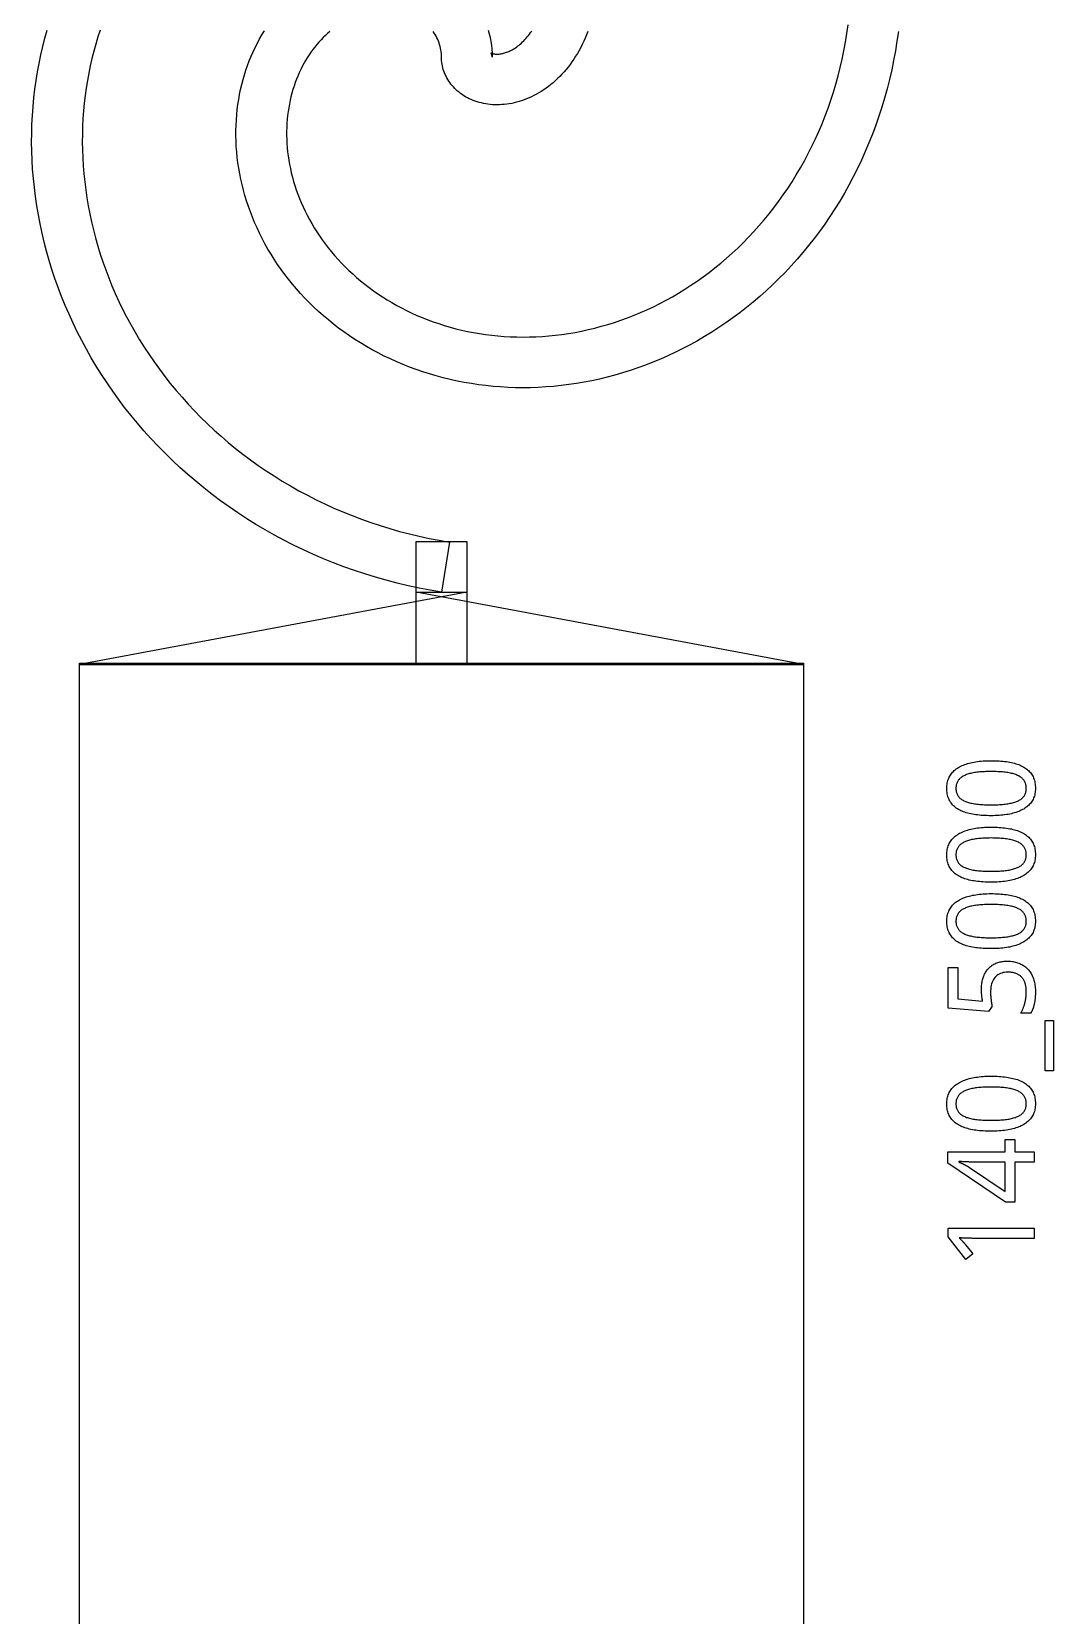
# Model space of a CAD drawing. Extents: x 5 to 45, y 13 to 188.
# Drawn here: x 14.08 to 42.31, y 56.44 to 100.18 of the extents above; entities that cross this region are included whole.
import ezdxf

# ---------------------------------------------------------------- set-up
doc = ezdxf.new("R2010")
doc.units = 0
doc.layers.get('0').update_dxf_attribs({"linetype": 'CONTINUOUS'})

msp = doc.modelspace()

# ---------------------------------------------------------------- linework, layer by layer
at = {"color": 0}
for points in [[(15.9676, 100.225), (15.9053, 100.033), (15.8468, 99.8376), (15.7922, 99.6404), (15.7419, 99.4411), (15.6957, 99.2396), (15.6537, 99.0362), (15.616, 98.831), (15.5826, 98.6239), (15.5536, 98.4151), (15.5292, 98.2047), (15.5092, 97.9929), (15.4938, 97.7796), (15.4829, 97.565), (15.4767, 97.3492), (15.4753, 97.1322), (15.4786, 96.9143), (15.4867, 96.6954), (15.4996, 96.4758), (15.5175, 96.2556), (15.5401, 96.0346), (15.5678, 95.8132), (15.6004, 95.5915), (15.6381, 95.3696), (15.6808, 95.1474), (15.7285, 94.9253), (15.7813, 94.7032), (15.839, 94.4814), (15.9021, 94.2599), (15.9701, 94.0388), (16.0433, 93.8182), (16.1215, 93.5983), (16.205, 93.3793), (16.2936, 93.1612), (16.3872, 92.944), (16.4861, 92.7281), (16.59, 92.5135), (16.699, 92.3001), (16.8132, 92.0883), (16.9324, 91.8782), (17.0567, 91.6699), (17.186, 91.4633), (17.3203, 91.2587), (17.4596, 91.0564), (17.6037, 90.8561), (17.7529, 90.6583), (17.9071, 90.4629), (18.066, 90.2701), (18.2297, 90.0801), (18.3982, 89.8929), (18.5715, 89.7086), (18.7493, 89.5274), (18.9318, 89.3493), (19.1189, 89.1746), (19.3106, 89.0032), (19.5065, 88.8354), (19.7069, 88.6711), (19.9117, 88.5107), (20.1207, 88.354), (20.3338, 88.2013), (20.551, 88.0526), (20.7724, 87.9082), (20.9975, 87.7681), (21.2265, 87.6322), (21.4594, 87.5008), (21.696, 87.374), (21.9361, 87.2519), (22.1797, 87.1346), (22.4268, 87.0221), (22.6771, 86.9146), (22.9307, 86.8121), (23.1875, 86.7147), (23.4471, 86.6226), (23.7097, 86.5357), (23.9751, 86.4543), (24.2433, 86.3782), (24.5139, 86.3078), (24.7871, 86.2429), (25.0625, 86.1836), (25.3403, 86.1303), (25.62, 86.0826), (25.4, 84.7), (25.4, 84.7), (25.0904, 84.7526), (24.7832, 84.8118), (24.4782, 84.8774), (24.1757, 84.9492), (23.8758, 85.0272), (23.5788, 85.1115), (23.2844, 85.2019), (22.9932, 85.2982), (22.705, 85.4004), (22.4201, 85.5086), (22.1385, 85.6224), (21.8604, 85.7418), (21.5858, 85.8668), (21.315, 85.9972), (21.0479, 86.1331), (20.7847, 86.2742), (20.5256, 86.4203), (20.2706, 86.5715), (20.0196, 86.7278), (19.7731, 86.8888), (19.5308, 87.0544), (19.2931, 87.2247), (19.0599, 87.3996), (18.8314, 87.5787), (18.6075, 87.7621), (18.3885, 87.9497), (18.1743, 88.1412), (17.9651, 88.3367), (17.761, 88.536), (17.5618, 88.7387), (17.3678, 88.9451), (17.179, 89.155), (16.9956, 89.3679), (16.8172, 89.5842), (16.6444, 89.8033), (16.4769, 90.0254), (16.3149, 90.2501), (16.1585, 90.4776), (16.0074, 90.7075), (15.8619, 90.9399), (15.7222, 91.1743), (15.5879, 91.4108), (15.4594, 91.6494), (15.3365, 91.8897), (15.2194, 92.1318), (15.1079, 92.3754), (15.0022, 92.6206), (14.9022, 92.8668), (14.8079, 93.1143), (14.7194, 93.3629), (14.6367, 93.6124), (14.5596, 93.8625), (14.4883, 94.1133), (14.4228, 94.3647), (14.3629, 94.6164), (14.3089, 94.8685), (14.2604, 95.1206), (14.2176, 95.3725), (14.1806, 95.6244), (14.1492, 95.8761), (14.1233, 96.1275), (14.1031, 96.3782), (14.0883, 96.6283), (14.079, 96.8778), (14.0753, 97.1262), (14.0769, 97.3738), (14.0839, 97.6201), (14.0963, 97.8654), (14.114, 98.1092), (14.1368, 98.3515), (14.1649, 98.5924), (14.1981, 98.8315), (14.2364, 99.0689), (14.2796, 99.3043), (14.3278, 99.5378), (14.3808, 99.769), (14.4387, 99.9982), (14.5014, 100.225)], [(38.0237, 100.189), (37.9864, 99.92), (37.9433, 99.6524), (37.8944, 99.3868), (37.84, 99.1233), (37.7801, 98.8621), (37.7147, 98.6032), (37.6439, 98.3467), (37.5678, 98.0928), (37.4864, 97.8417), (37.3999, 97.5932), (37.3082, 97.3478), (37.2115, 97.1053), (37.11, 96.866), (37.0036, 96.6297), (36.8925, 96.3969), (36.7768, 96.1674), (36.6565, 95.9414), (36.5317, 95.719), (36.4026, 95.5003), (36.2692, 95.2853), (36.1317, 95.0742), (35.99, 94.8669), (35.8444, 94.6636), (35.695, 94.4644), (35.5418, 94.2694), (35.385, 94.0785), (35.2246, 93.8919), (35.0608, 93.7097), (34.8936, 93.5318), (34.7233, 93.3585), (34.55, 93.1896), (34.3736, 93.0253), (34.1944, 92.8656), (34.0124, 92.7106), (33.8278, 92.5601), (33.6407, 92.4146), (33.4513, 92.2738), (33.2594, 92.1378), (33.0656, 92.0067), (32.8694, 91.8804), (32.6717, 91.759), (32.4719, 91.6426), (32.2706, 91.5313), (32.0676, 91.4247), (31.8632, 91.3233), (31.6575, 91.2269), (31.4506, 91.1354), (31.2426, 91.049), (31.0336, 90.9678), (30.8239, 90.8914), (30.6133, 90.8201), (30.4021, 90.7539), (30.1906, 90.6926), (29.9785, 90.6365), (29.7662, 90.5853), (29.5539, 90.539), (29.3414, 90.4979), (29.129, 90.4617), (28.9169, 90.4303), (28.7051, 90.4039), (28.4938, 90.3824), (28.2829, 90.3657), (28.0726, 90.3539), (27.8632, 90.3468), (27.6546, 90.3446), (27.4471, 90.3469), (27.2406, 90.354), (27.0351, 90.3658), (26.8311, 90.3821), (26.6285, 90.4029), (26.4272, 90.4283), (26.2276, 90.4581), (26.0297, 90.4922), (25.8336, 90.5307), (25.6393, 90.5735), (25.4469, 90.6204), (25.2567, 90.6715), (25.0686, 90.7267), (24.8826, 90.7858), (24.699, 90.8489), (24.5179, 90.916), (24.3392, 90.9867), (24.1631, 91.0613), (23.9894, 91.1393), (23.8186, 91.2211), (23.6507, 91.3064), (23.4854, 91.395), (23.3232, 91.4869), (23.1639, 91.5822), (23.0076, 91.6806), (22.8546, 91.7821), (22.7046, 91.8865), (22.5579, 91.994), (22.4144, 92.1042), (22.2744, 92.2172), (22.1378, 92.3328), (22.0044, 92.451), (21.8747, 92.5715), (21.7485, 92.6946), (21.6258, 92.8197), (21.5068, 92.9472), (21.3915, 93.0768), (21.2799, 93.2082), (21.1718, 93.3417), (21.0676, 93.4768), (20.9672, 93.6137), (20.8706, 93.7522), (20.7778, 93.8922), (20.6889, 94.0336), (20.6037, 94.1764), (20.5226, 94.3203), (20.4454, 94.4653), (20.3719, 94.6114), (20.3025, 94.7583), (20.2371, 94.9061), (20.1754, 95.0546), (20.1178, 95.2037), (20.064, 95.3533), (20.0143, 95.5035), (19.9685, 95.6539), (19.9265, 95.8044), (19.8885, 95.9553), (19.8544, 96.106), (19.8242, 96.2568), (19.7978, 96.4074), (19.7754, 96.5576), (19.7567, 96.7078), (19.7418, 96.8572), (19.7308, 97.0064), (19.7235, 97.1547), (19.72, 97.3025), (19.7201, 97.4494), (19.724, 97.5954), (19.7314, 97.7406), (19.7425, 97.8846), (19.7572, 98.0275), (19.7753, 98.169), (19.7969, 98.3094), (19.8221, 98.4483), (19.8506, 98.5858), (19.8825, 98.7218), (19.9176, 98.856), (19.956, 98.9886), (19.9976, 99.1193), (20.0424, 99.2483), (20.0901, 99.3753), (20.1411, 99.5003), (20.1949, 99.6231), (20.2517, 99.7439), (20.3114, 99.8624), (20.3738, 99.9786), (20.4389, 100.093), (20.5067, 100.204)], [(22.3168, 100.188), (22.2542, 100.133), (22.1926, 100.076), (22.1319, 100.017), (22.0725, 99.9547), (22.0142, 99.8907), (21.9571, 99.8244), (21.9014, 99.7558), (21.8469, 99.6851), (21.794, 99.6122), (21.7426, 99.5372), (21.6928, 99.4601), (21.6446, 99.381), (21.5982, 99.2997), (21.5535, 99.2165), (21.5106, 99.1313), (21.4696, 99.0442), (21.4307, 98.9553), (21.3936, 98.8644), (21.3587, 98.7718), (21.3261, 98.6775), (21.2956, 98.5815), (21.2672, 98.4839), (21.2413, 98.3847), (21.2176, 98.284), (21.1965, 98.1818), (21.1778, 98.0782), (21.1615, 97.9732), (21.1479, 97.8669), (21.1369, 97.7594), (21.1286, 97.6508), (21.1229, 97.5411), (21.12, 97.4303), (21.1199, 97.3186), (21.1226, 97.2058), (21.1282, 97.0924), (21.1367, 96.9782), (21.1481, 96.8632), (21.1624, 96.7476), (21.1797, 96.6315), (21.2001, 96.515), (21.2236, 96.3981), (21.2501, 96.2808), (21.2797, 96.1633), (21.3125, 96.0457), (21.3483, 95.9281), (21.3875, 95.8103), (21.4296, 95.6926), (21.475, 95.5753), (21.5236, 95.4581), (21.5754, 95.3411), (21.6306, 95.2247), (21.6887, 95.1088), (21.7501, 94.9933), (21.8149, 94.8788), (21.8828, 94.7647), (21.9539, 94.6517), (22.0283, 94.5394), (22.1058, 94.4283), (22.1865, 94.3183), (22.2706, 94.2094), (22.3576, 94.1018), (22.4478, 93.9956), (22.5412, 93.8907), (22.6376, 93.7874), (22.7372, 93.6857), (22.8399, 93.5857), (22.9456, 93.4875), (23.0543, 93.3911), (23.166, 93.2967), (23.2806, 93.2042), (23.3981, 93.1139), (23.5183, 93.0258), (23.6415, 92.94), (23.7675, 92.8564), (23.8963, 92.7754), (24.0276, 92.6968), (24.1617, 92.6208), (24.2983, 92.5475), (24.4375, 92.4769), (24.5792, 92.4092), (24.7232, 92.3443), (24.8697, 92.2824), (25.0185, 92.2233), (25.1694, 92.1675), (25.3226, 92.1149), (25.4779, 92.0654), (25.6353, 92.0193), (25.7946, 91.9765), (25.9557, 91.9372), (26.1188, 91.9014), (26.2835, 91.869), (26.45, 91.8403), (26.6181, 91.8153), (26.7876, 91.7939), (26.9586, 91.7763), (27.131, 91.7625), (27.3046, 91.7526), (27.4793, 91.7465), (27.6551, 91.7446), (27.8321, 91.7465), (28.0099, 91.7525), (28.1883, 91.7625), (28.3676, 91.7767), (28.5476, 91.795), (28.7281, 91.8175), (28.909, 91.8442), (29.0903, 91.8751), (29.2717, 91.9104), (29.4533, 91.9499), (29.635, 91.9936), (29.8167, 92.0418), (29.9981, 92.0943), (30.1792, 92.1511), (30.36, 92.2124), (30.5403, 92.2779), (30.7201, 92.3479), (30.8992, 92.4224), (31.0774, 92.5011), (31.2549, 92.5842), (31.4311, 92.6718), (31.6064, 92.7638), (31.7806, 92.86), (31.9532, 92.9607), (32.1246, 93.0657), (32.2943, 93.175), (32.4624, 93.2888), (32.6288, 93.4067), (32.7933, 93.5289), (32.9558, 93.6554), (33.1164, 93.7861), (33.2746, 93.921), (33.4307, 94.0601), (33.5843, 94.2032), (33.7356, 94.3504), (33.884, 94.5018), (34.0299, 94.6569), (34.1731, 94.8163), (34.3132, 94.9793), (34.4504, 95.1462), (34.5844, 95.3169), (34.7153, 95.4914), (34.8429, 95.6696), (34.9671, 95.8513), (35.0878, 96.0365), (35.2049, 96.2253), (35.3183, 96.4175), (35.4281, 96.6129), (35.5339, 96.8117), (35.6357, 97.0136), (35.7336, 97.2188), (35.8274, 97.4268), (35.9168, 97.6378), (36.0021, 97.8517), (36.0829, 98.0683), (36.1593, 98.2878), (36.2312, 98.5097), (36.2986, 98.7342), (36.3613, 98.961), (36.419, 99.1901), (36.4722, 99.4214), (36.5204, 99.6549), (36.5636, 99.8903), (36.6019, 100.128), (36.635, 100.367)], [(29.4413, 100.187), (29.4063, 100.095), (29.3693, 100.004), (29.3304, 99.915), (29.2894, 99.8279), (29.2465, 99.7426), (29.2018, 99.6594), (29.1554, 99.5782), (29.1072, 99.499), (29.0574, 99.4219), (29.006, 99.3469), (28.9531, 99.274), (28.8986, 99.2033), (28.8429, 99.1347), (28.7858, 99.0685), (28.7275, 99.0044), (28.6679, 98.9426), (28.6074, 98.8831), (28.5457, 98.8258), (28.4832, 98.771), (28.4196, 98.7185), (28.3553, 98.6682), (28.2903, 98.6204), (28.2244, 98.575), (28.1581, 98.5318), (28.0911, 98.4911), (28.0237, 98.4529), (27.956, 98.4169), (27.8878, 98.3833), (27.8194, 98.3522), (27.7508, 98.3235), (27.6822, 98.2971), (27.6135, 98.2731), (27.5447, 98.2514), (27.476, 98.2319), (27.4075, 98.215), (27.3393, 98.2003), (27.2713, 98.1879), (27.2036, 98.1778), (27.1364, 98.17), (27.0697, 98.1643), (27.0035, 98.161), (26.9379, 98.1597), (26.8731, 98.1607), (26.8089, 98.1638), (26.7456, 98.1689), (26.6831, 98.1762), (26.6214, 98.1854), (26.5608, 98.1968), (26.5011, 98.21), (26.4426, 98.2251), (26.3853, 98.2422), (26.329, 98.2611), (26.2742, 98.2817), (26.2204, 98.3042), (26.1682, 98.3283), (26.1172, 98.354), (26.0678, 98.3815), (26.0197, 98.4104), (25.9732, 98.441), (25.9283, 98.4729), (25.885, 98.5063), (25.8433, 98.541), (25.8033, 98.5769), (25.7651, 98.6143), (25.7286, 98.6528), (25.6939, 98.6924), (25.661, 98.7329), (25.6299, 98.7747), (25.6007, 98.8174), (25.5733, 98.8608), (25.5479, 98.9051), (25.5246, 98.9503), (25.5031, 98.9961), (25.4836, 99.0426), (25.4661, 99.0897), (25.4507, 99.1374), (25.4372, 99.1854), (25.426, 99.2338), (25.4165, 99.2825), (25.4093, 99.3315), (25.4042, 99.3808), (25.401, 99.4301), (25.4, 99.4796), (25.3989, 99.529), (25.3958, 99.5783), (25.3907, 99.6276), (25.3833, 99.6767), (25.374, 99.7254), (25.3626, 99.7738), (25.3493, 99.8218), (25.3339, 99.8694), (25.3164, 99.9165), (25.2969, 99.9631), (25.2754, 100.009), (25.2519, 100.054), (25.2267, 100.098), (25.1993, 100.142), (25.1701, 100.184)], [(26.6896, 100.226), (26.7186, 100.122), (26.7433, 100.017), (26.7638, 99.9106), (26.7796, 99.8035), (26.7908, 99.6958), (26.7978, 99.5878), (26.8, 99.4796), (26.7997, 99.489), (26.7992, 99.4983), (26.7982, 99.5075), (26.7969, 99.5165), (26.7953, 99.5253), (26.7932, 99.5338), (26.791, 99.5418), (26.7885, 99.5496), (26.7858, 99.5568), (26.7829, 99.5635), (26.7801, 99.5697), (26.7771, 99.5754), (26.7743, 99.5804), (26.7714, 99.5849), (26.7689, 99.5888), (26.7664, 99.5919), (26.7643, 99.5946), (26.7625, 99.5967), (26.7613, 99.5981), (26.7604, 99.5989), (26.76, 99.5992), (26.7604, 99.5989), (26.7613, 99.5982), (26.7631, 99.5969), (26.7654, 99.5953), (26.7687, 99.5933), (26.7728, 99.5911), (26.7778, 99.5886), (26.7838, 99.5858), (26.7907, 99.5829), (26.7986, 99.58), (26.8075, 99.5769), (26.8175, 99.574), (26.8285, 99.5712), (26.8406, 99.5685), (26.8536, 99.5661), (26.8678, 99.5639), (26.8831, 99.5622), (26.8994, 99.5608), (26.9168, 99.56), (26.9351, 99.5597), (26.9546, 99.5601), (26.9751, 99.5611), (26.9965, 99.5629), (27.019, 99.5656), (27.0424, 99.569), (27.0665, 99.5735), (27.0917, 99.5789), (27.1176, 99.5853), (27.1443, 99.5929), (27.1718, 99.6015), (27.2, 99.6114), (27.2289, 99.6225), (27.2583, 99.6349), (27.2883, 99.6485), (27.3189, 99.6636), (27.3499, 99.68), (27.3814, 99.6979), (27.4131, 99.7172), (27.4451, 99.7381), (27.4775, 99.7604), (27.51, 99.7843), (27.5426, 99.8097), (27.5753, 99.8368), (27.6081, 99.8654), (27.6407, 99.8957), (27.6732, 99.9276), (27.7054, 99.9613), (27.7375, 99.9964), (27.7693, 100.033), (27.8007, 100.072), (27.8315, 100.112), (27.8621, 100.154), (27.8919, 100.198)]]:
    msp.add_lwpolyline(points, dxfattribs=at)
for points in [[(24.7, 86.1), (26.1, 86.1), (26.1, 82.7), (24.7, 82.7), (24.7, 86.1)], [(15.4, 82.7), (35.4, 82.7), (24.7, 84.7), (26.1, 84.7), (15.4, 82.7)], [(15.4, 82.74), (35.4, 82.74), (35.4, 32.7), (15.4, 32.7), (15.4, 82.74)], [(40.5865, 80.0437), (40.6435, 80.0433), (40.6993, 80.0421), (40.7539, 80.04), (40.8074, 80.0369), (40.8596, 80.0332), (40.9106, 80.0285), (40.9603, 80.0231), (41.0089, 80.0167), (41.0563, 80.0094), (41.1025, 80.0014), (41.1474, 79.9928), (41.1908, 79.9831), (41.2329, 79.9724), (41.2736, 79.9606), (41.3128, 79.9478), (41.3507, 79.9339), (41.3872, 79.9189), (41.4222, 79.9031), (41.456, 79.886), (41.4882, 79.8679), (41.519, 79.8492), (41.5483, 79.8293), (41.5763, 79.8085), (41.6025, 79.7864), (41.6274, 79.7633), (41.6507, 79.7393), (41.6725, 79.714), (41.6929, 79.6878), (41.7118, 79.6604), (41.729, 79.6319), (41.7449, 79.6024), (41.759, 79.5715), (41.7714, 79.5394), (41.7822, 79.5061), (41.7914, 79.4717), (41.7988, 79.4358), (41.8046, 79.3989), (41.8088, 79.3606), (41.8112, 79.3211), (41.8121, 79.2804), (41.8112, 79.2425), (41.8088, 79.2056), (41.8046, 79.1696), (41.7988, 79.1346), (41.7914, 79.1006), (41.7822, 79.0675), (41.7714, 79.0354), (41.759, 79.0043), (41.7449, 78.9743), (41.729, 78.9451), (41.7118, 78.9172), (41.6929, 78.8904), (41.6725, 78.8644), (41.6507, 78.8394), (41.6274, 78.8153), (41.6025, 78.7922), (41.5763, 78.77), (41.5483, 78.7488), (41.519, 78.7285), (41.4882, 78.7092), (41.456, 78.691), (41.4222, 78.6739), (41.3872, 78.6575), (41.3507, 78.6422), (41.3128, 78.6278), (41.2736, 78.6142), (41.2329, 78.6015), (41.1908, 78.5899), (41.1474, 78.579), (41.1025, 78.5692), (41.0563, 78.5604), (41.0089, 78.5528), (40.9603, 78.5458), (40.9106, 78.54), (40.8596, 78.535), (40.8074, 78.5308), (40.7539, 78.5276), (40.6993, 78.5254), (40.6435, 78.524), (40.5865, 78.5236), (40.5294, 78.524), (40.4738, 78.5251), (40.419, 78.5272), (40.3657, 78.5301), (40.3135, 78.5338), (40.2625, 78.5382), (40.2126, 78.5435), (40.1642, 78.5496), (40.1167, 78.5565), (40.0706, 78.5643), (40.0257, 78.5732), (39.9822, 78.5831), (39.9403, 78.5939), (39.8997, 78.6057), (39.8606, 78.6183), (39.8229, 78.6321), (39.7867, 78.6467), (39.7518, 78.6622), (39.7185, 78.6786), (39.6864, 78.6961), (39.6556, 78.7149), (39.6263, 78.7346), (39.5985, 78.7554), (39.5721, 78.7774), (39.5472, 78.8003), (39.5239, 78.8242), (39.5021, 78.8492), (39.4818, 78.8753), (39.4629, 78.9024), (39.4456, 78.9304), (39.4297, 78.96), (39.4157, 78.9908), (39.4032, 79.0228), (39.3925, 79.056), (39.3833, 79.0904), (39.3758, 79.126), (39.37, 79.1628), (39.3658, 79.2008), (39.3633, 79.24), (39.3625, 79.2804), (39.3633, 79.3186), (39.3658, 79.3558), (39.37, 79.3921), (39.3758, 79.4272), (39.3833, 79.4615), (39.3925, 79.4947), (39.4032, 79.5268), (39.4157, 79.5581), (39.4297, 79.5882), (39.4456, 79.6174), (39.4626, 79.6454), (39.4811, 79.6726), (39.5013, 79.6989), (39.5229, 79.724), (39.5461, 79.7483), (39.5707, 79.7717), (39.5969, 79.7939), (39.6247, 79.8153), (39.654, 79.8356), (39.6849, 79.855), (39.7168, 79.8733), (39.7501, 79.8908), (39.785, 79.9074), (39.8212, 79.9229), (39.859, 79.9375), (39.8981, 79.9513), (39.9386, 79.964), (39.9807, 79.9758), (40.024, 79.9867), (40.0689, 79.9965), (40.1151, 80.0056), (40.1625, 80.0135), (40.2112, 80.0206), (40.2611, 80.0268), (40.3122, 80.0319), (40.3646, 80.0362), (40.4182, 80.0394), (40.4731, 80.0418), (40.5292, 80.0433), (40.5865, 80.0437)], [(40.5865, 78.8247), (40.6347, 78.8249), (40.6817, 78.8257), (40.7274, 78.8268), (40.7719, 78.8286), (40.8151, 78.8308), (40.8572, 78.8335), (40.8981, 78.8367), (40.9375, 78.8403), (40.9758, 78.8444), (41.0129, 78.849), (41.0488, 78.8543), (41.0835, 78.86), (41.1169, 78.8664), (41.1492, 78.8733), (41.1801, 78.8808), (41.21, 78.8889), (41.2386, 78.8976), (41.2661, 78.9069), (41.2922, 78.9168), (41.3174, 78.9272), (41.3408, 78.9383), (41.3632, 78.95), (41.3843, 78.9624), (41.4043, 78.9754), (41.4231, 78.989), (41.4407, 79.0033), (41.4572, 79.0183), (41.4725, 79.034), (41.4867, 79.0503), (41.4996, 79.0672), (41.511, 79.0851), (41.5213, 79.1039), (41.5303, 79.1233), (41.5382, 79.1435), (41.5447, 79.1644), (41.5501, 79.1861), (41.5544, 79.2086), (41.5574, 79.2318), (41.5592, 79.2557), (41.5599, 79.2804), (41.5592, 79.3051), (41.5574, 79.329), (41.5544, 79.3522), (41.5501, 79.3747), (41.5447, 79.3964), (41.5382, 79.4174), (41.5303, 79.4375), (41.5213, 79.4569), (41.511, 79.4757), (41.4996, 79.4936), (41.4869, 79.5108), (41.4731, 79.5275), (41.4581, 79.5435), (41.4418, 79.5588), (41.4243, 79.5733), (41.4057, 79.5874), (41.3858, 79.6007), (41.3647, 79.6135), (41.3424, 79.6254), (41.3189, 79.6368), (41.2942, 79.6479), (41.2683, 79.6583), (41.2411, 79.6681), (41.2126, 79.6772), (41.1831, 79.6857), (41.1521, 79.6935), (41.12, 79.7007), (41.0867, 79.7072), (41.0521, 79.7131), (41.0162, 79.7182), (40.9787, 79.7232), (40.9401, 79.7276), (40.9003, 79.7315), (40.8592, 79.7349), (40.8168, 79.7378), (40.7732, 79.7401), (40.7285, 79.7419), (40.6824, 79.7432), (40.635, 79.744), (40.5865, 79.7443), (40.5383, 79.744), (40.4914, 79.7432), (40.4456, 79.7419), (40.4011, 79.7401), (40.3578, 79.7378), (40.3158, 79.7349), (40.275, 79.7315), (40.2354, 79.7276), (40.1972, 79.7232), (40.1601, 79.7182), (40.1243, 79.7131), (40.0896, 79.7072), (40.0563, 79.7007), (40.0242, 79.6935), (39.9932, 79.6857), (39.9636, 79.6772), (39.9351, 79.6681), (39.9081, 79.6583), (39.8821, 79.6479), (39.8574, 79.6368), (39.8339, 79.6254), (39.8115, 79.6135), (39.7906, 79.6007), (39.7706, 79.5874), (39.7519, 79.5733), (39.7344, 79.5588), (39.7182, 79.5435), (39.7032, 79.5275), (39.6893, 79.5108), (39.6767, 79.4936), (39.6653, 79.4757), (39.655, 79.4569), (39.646, 79.4375), (39.6382, 79.4174), (39.6315, 79.3964), (39.6261, 79.3747), (39.6219, 79.3522), (39.6189, 79.329), (39.6171, 79.3051), (39.6164, 79.2804), (39.6171, 79.2557), (39.6189, 79.2318), (39.6219, 79.2086), (39.6261, 79.1861), (39.6315, 79.1644), (39.6382, 79.1435), (39.646, 79.1233), (39.655, 79.1039), (39.6653, 79.0851), (39.6767, 79.0672), (39.6893, 79.0503), (39.7032, 79.034), (39.7182, 79.0183), (39.7344, 79.0033), (39.7519, 78.989), (39.7706, 78.9754), (39.7906, 78.9624), (39.8115, 78.95), (39.8339, 78.9383), (39.8574, 78.9272), (39.8821, 78.9168), (39.9081, 78.9069), (39.9351, 78.8976), (39.9636, 78.8889), (39.9932, 78.8808), (40.0242, 78.8733), (40.0563, 78.8664), (40.0896, 78.86), (40.1243, 78.8543), (40.1601, 78.849), (40.1972, 78.8444), (40.2354, 78.8403), (40.275, 78.8367), (40.3158, 78.8335), (40.3578, 78.8308), (40.4011, 78.8286), (40.4456, 78.8268), (40.4914, 78.8257), (40.5383, 78.8249), (40.5865, 78.8247)], [(40.5865, 78.2078), (40.6435, 78.2074), (40.6993, 78.2061), (40.7539, 78.204), (40.8074, 78.201), (40.8596, 78.1972), (40.9106, 78.1926), (40.9603, 78.1871), (41.0089, 78.1807), (41.0563, 78.1735), (41.1025, 78.1656), (41.1474, 78.1568), (41.1908, 78.1471), (41.2329, 78.1364), (41.2736, 78.1246), (41.3128, 78.1118), (41.3507, 78.0979), (41.3872, 78.0831), (41.4222, 78.0671), (41.456, 78.05), (41.4882, 78.0321), (41.519, 78.0132), (41.5483, 77.9935), (41.5763, 77.9725), (41.6025, 77.9506), (41.6274, 77.9275), (41.6507, 77.9033), (41.6725, 77.8781), (41.6929, 77.8518), (41.7118, 77.8244), (41.729, 77.796), (41.7449, 77.7664), (41.759, 77.7356), (41.7714, 77.7035), (41.7822, 77.6703), (41.7914, 77.6357), (41.7988, 77.5999), (41.8046, 77.5629), (41.8088, 77.5247), (41.8112, 77.4851), (41.8121, 77.4444), (41.8112, 77.4065), (41.8088, 77.3696), (41.8046, 77.3336), (41.7988, 77.2986), (41.7914, 77.2646), (41.7822, 77.2315), (41.7714, 77.1994), (41.759, 77.1685), (41.7449, 77.1383), (41.729, 77.1092), (41.7118, 77.0814), (41.6929, 77.0544), (41.6725, 77.0285), (41.6507, 77.0035), (41.6274, 76.9793), (41.6025, 76.9563), (41.5763, 76.934), (41.5483, 76.9128), (41.519, 76.8925), (41.4882, 76.8732), (41.456, 76.8551), (41.4222, 76.8379), (41.3872, 76.8217), (41.3507, 76.8062), (41.3128, 76.7918), (41.2736, 76.7782), (41.2329, 76.7656), (41.1908, 76.7539), (41.1474, 76.7431), (41.1025, 76.7332), (41.0563, 76.7246), (41.0089, 76.7168), (40.9603, 76.71), (40.9106, 76.704), (40.8596, 76.699), (40.8074, 76.6949), (40.7539, 76.6917), (40.6993, 76.6894), (40.6435, 76.6881), (40.5865, 76.6876), (40.5294, 76.6881), (40.4738, 76.6893), (40.419, 76.6913), (40.3657, 76.6942), (40.3135, 76.6978), (40.2625, 76.7022), (40.2126, 76.7075), (40.1642, 76.7136), (40.1167, 76.7206), (40.0706, 76.7283), (40.0257, 76.7372), (39.9822, 76.7471), (39.9403, 76.7579), (39.8997, 76.7697), (39.8606, 76.7825), (39.8229, 76.7961), (39.7867, 76.8107), (39.7518, 76.8263), (39.7185, 76.8428), (39.6864, 76.8601), (39.6556, 76.8789), (39.6263, 76.8988), (39.5985, 76.9196), (39.5721, 76.9414), (39.5472, 76.9643), (39.5239, 76.9883), (39.5021, 77.0133), (39.4818, 77.0393), (39.4629, 77.0664), (39.4456, 77.0946), (39.4297, 77.1242), (39.4157, 77.1549), (39.4032, 77.1868), (39.3925, 77.22), (39.3833, 77.2544), (39.3758, 77.29), (39.37, 77.3268), (39.3658, 77.3649), (39.3633, 77.404), (39.3625, 77.4444), (39.3633, 77.4826), (39.3658, 77.5199), (39.37, 77.5561), (39.3758, 77.5914), (39.3833, 77.6256), (39.3925, 77.6588), (39.4032, 77.6908), (39.4157, 77.7221), (39.4297, 77.7522), (39.4456, 77.7814), (39.4626, 77.8096), (39.4811, 77.8367), (39.5013, 77.8629), (39.5229, 77.8882), (39.5461, 77.9124), (39.5707, 77.9357), (39.5969, 77.9579), (39.6247, 77.9793), (39.654, 77.9996), (39.6849, 78.019), (39.7168, 78.0374), (39.7501, 78.0549), (39.785, 78.0714), (39.8212, 78.0869), (39.859, 78.1017), (39.8981, 78.1153), (39.9386, 78.1281), (39.9807, 78.1399), (40.024, 78.1507), (40.0689, 78.1606), (40.1151, 78.1696), (40.1625, 78.1776), (40.2112, 78.1847), (40.2611, 78.1908), (40.3122, 78.196), (40.3646, 78.2003), (40.4182, 78.2036), (40.4731, 78.206), (40.5292, 78.2074), (40.5865, 78.2078)], [(40.5865, 76.9887), (40.6347, 76.989), (40.6817, 76.9897), (40.7274, 76.991), (40.7719, 76.9926), (40.8151, 76.9949), (40.8572, 76.9975), (40.8981, 77.0007), (40.9375, 77.0043), (40.9758, 77.0085), (41.0129, 77.0132), (41.0488, 77.0183), (41.0835, 77.024), (41.1169, 77.0304), (41.1492, 77.0374), (41.1801, 77.0449), (41.21, 77.0531), (41.2386, 77.0617), (41.2661, 77.071), (41.2922, 77.0808), (41.3174, 77.0912), (41.3408, 77.1024), (41.3632, 77.114), (41.3843, 77.1264), (41.4043, 77.1394), (41.4231, 77.1531), (41.4407, 77.1675), (41.4572, 77.1824), (41.4725, 77.1981), (41.4867, 77.2143), (41.4996, 77.2312), (41.511, 77.2492), (41.5213, 77.2679), (41.5303, 77.2874), (41.5382, 77.3075), (41.5447, 77.3285), (41.5501, 77.3501), (41.5544, 77.3726), (41.5574, 77.3958), (41.5592, 77.4197), (41.5599, 77.4444), (41.5592, 77.4692), (41.5574, 77.4931), (41.5544, 77.5162), (41.5501, 77.5388), (41.5447, 77.5604), (41.5382, 77.5814), (41.5303, 77.6015), (41.5213, 77.621), (41.511, 77.6397), (41.4996, 77.6576), (41.4869, 77.6749), (41.4731, 77.6915), (41.4581, 77.7075), (41.4418, 77.7228), (41.4243, 77.7374), (41.4057, 77.7514), (41.3858, 77.7647), (41.3647, 77.7775), (41.3424, 77.7894), (41.3189, 77.801), (41.2942, 77.8119), (41.2683, 77.8224), (41.2411, 77.8322), (41.2126, 77.8412), (41.1831, 77.8497), (41.1521, 77.8575), (41.12, 77.8647), (41.0867, 77.8713), (41.0521, 77.8771), (41.0162, 77.8822), (40.9787, 77.8872), (40.9401, 77.8917), (40.9003, 77.8956), (40.8592, 77.8989), (40.8168, 77.9018), (40.7732, 77.9042), (40.7285, 77.906), (40.6824, 77.9072), (40.635, 77.9081), (40.5865, 77.9083), (40.5383, 77.9081), (40.4914, 77.9072), (40.4456, 77.906), (40.4011, 77.9042), (40.3578, 77.9018), (40.3158, 77.8989), (40.275, 77.8956), (40.2354, 77.8917), (40.1972, 77.8872), (40.1601, 77.8822), (40.1243, 77.8771), (40.0896, 77.8713), (40.0563, 77.8647), (40.0242, 77.8575), (39.9932, 77.8497), (39.9636, 77.8412), (39.9351, 77.8322), (39.9081, 77.8224), (39.8821, 77.8119), (39.8574, 77.801), (39.8339, 77.7894), (39.8115, 77.7775), (39.7906, 77.7647), (39.7706, 77.7514), (39.7519, 77.7374), (39.7344, 77.7228), (39.7182, 77.7075), (39.7032, 77.6915), (39.6893, 77.6749), (39.6767, 77.6576), (39.6653, 77.6397), (39.655, 77.621), (39.646, 77.6015), (39.6382, 77.5814), (39.6315, 77.5604), (39.6261, 77.5388), (39.6219, 77.5162), (39.6189, 77.4931), (39.6171, 77.4692), (39.6164, 77.4444), (39.6171, 77.4197), (39.6189, 77.3958), (39.6219, 77.3726), (39.6261, 77.3501), (39.6315, 77.3285), (39.6382, 77.3075), (39.646, 77.2874), (39.655, 77.2679), (39.6653, 77.2492), (39.6767, 77.2312), (39.6893, 77.2143), (39.7032, 77.1981), (39.7182, 77.1824), (39.7344, 77.1675), (39.7519, 77.1531), (39.7706, 77.1394), (39.7906, 77.1264), (39.8115, 77.114), (39.8339, 77.1024), (39.8574, 77.0912), (39.8821, 77.0808), (39.9081, 77.071), (39.9351, 77.0617), (39.9636, 77.0531), (39.9932, 77.0449), (40.0242, 77.0374), (40.0563, 77.0304), (40.0896, 77.024), (40.1243, 77.0183), (40.1601, 77.0132), (40.1972, 77.0085), (40.2354, 77.0043), (40.275, 77.0007), (40.3158, 76.9975), (40.3578, 76.9949), (40.4011, 76.9926), (40.4456, 76.991), (40.4914, 76.9897), (40.5383, 76.989), (40.5865, 76.9887)], [(40.5865, 76.3718), (40.6435, 76.3714), (40.6993, 76.3701), (40.7539, 76.3681), (40.8074, 76.3651), (40.8596, 76.3612), (40.9106, 76.3567), (40.9603, 76.3511), (41.0089, 76.3447), (41.0563, 76.3376), (41.1025, 76.3296), (41.1474, 76.3208), (41.1908, 76.3113), (41.2329, 76.3004), (41.2736, 76.2886), (41.3128, 76.2758), (41.3507, 76.2619), (41.3872, 76.2471), (41.4222, 76.2311), (41.456, 76.2142), (41.4882, 76.1961), (41.519, 76.1774), (41.5483, 76.1575), (41.5763, 76.1365), (41.6025, 76.1146), (41.6274, 76.0915), (41.6507, 76.0674), (41.6725, 76.0422), (41.6929, 76.0158), (41.7118, 75.9885), (41.729, 75.9601), (41.7449, 75.9306), (41.759, 75.8997), (41.7714, 75.8676), (41.7822, 75.8343), (41.7914, 75.7997), (41.7988, 75.764), (41.8046, 75.7269), (41.8088, 75.6887), (41.8112, 75.6493), (41.8121, 75.6085), (41.8112, 75.5706), (41.8088, 75.5336), (41.8046, 75.4976), (41.7988, 75.4626), (41.7914, 75.4286), (41.7822, 75.3957), (41.7714, 75.3636), (41.759, 75.3325), (41.7449, 75.3024), (41.729, 75.2732), (41.7118, 75.2454), (41.6929, 75.2185), (41.6725, 75.1925), (41.6507, 75.1675), (41.6274, 75.1435), (41.6025, 75.1203), (41.5763, 75.0981), (41.5483, 75.0769), (41.519, 75.0565), (41.4882, 75.0372), (41.456, 75.0192), (41.4222, 75.0019), (41.3872, 74.9857), (41.3507, 74.9703), (41.3128, 74.9558), (41.2736, 74.9424), (41.2329, 74.9297), (41.1908, 74.9179), (41.1474, 74.9072), (41.1025, 74.8972), (41.0563, 74.8886), (41.0089, 74.8808), (40.9603, 74.874), (40.9106, 74.8681), (40.8596, 74.8631), (40.8074, 74.859), (40.7539, 74.8558), (40.6993, 74.8535), (40.6435, 74.8521), (40.5865, 74.8517), (40.5294, 74.8521), (40.4738, 74.8533), (40.419, 74.8554), (40.3657, 74.8582), (40.3135, 74.8618), (40.2625, 74.8664), (40.2126, 74.8717), (40.1642, 74.8778), (40.1167, 74.8846), (40.0706, 74.8924), (40.0257, 74.9013), (39.9822, 74.9112), (39.9403, 74.9221), (39.8997, 74.9338), (39.8606, 74.9465), (39.8229, 74.9601), (39.7867, 74.9747), (39.7518, 74.9903), (39.7185, 75.0068), (39.6864, 75.0242), (39.6556, 75.0429), (39.6263, 75.0628), (39.5985, 75.0836), (39.5721, 75.1054), (39.5472, 75.1283), (39.5239, 75.1524), (39.5021, 75.1774), (39.4818, 75.2033), (39.4629, 75.2304), (39.4456, 75.2586), (39.4297, 75.2882), (39.4157, 75.3189), (39.4032, 75.351), (39.3925, 75.3842), (39.3833, 75.4185), (39.3758, 75.454), (39.37, 75.4908), (39.3658, 75.5289), (39.3633, 75.5681), (39.3625, 75.6085), (39.3633, 75.6468), (39.3658, 75.684), (39.37, 75.7201), (39.3758, 75.7554), (39.3833, 75.7896), (39.3925, 75.8228), (39.4032, 75.855), (39.4157, 75.8861), (39.4297, 75.9163), (39.4456, 75.9454), (39.4626, 75.9736), (39.4811, 76.0008), (39.5013, 76.0269), (39.5229, 76.0522), (39.5461, 76.0764), (39.5707, 76.0997), (39.5969, 76.1221), (39.6247, 76.1433), (39.654, 76.1638), (39.6849, 76.1831), (39.7168, 76.2015), (39.7501, 76.2189), (39.785, 76.2354), (39.8212, 76.251), (39.859, 76.2657), (39.8981, 76.2793), (39.9386, 76.2921), (39.9807, 76.3039), (40.024, 76.3147), (40.0689, 76.3247), (40.1151, 76.3336), (40.1625, 76.3417), (40.2112, 76.3487), (40.2611, 76.3549), (40.3122, 76.36), (40.3646, 76.3643), (40.4182, 76.3676), (40.4731, 76.37), (40.5292, 76.3714), (40.5865, 76.3718)], [(40.5865, 75.1528), (40.6347, 75.1531), (40.6817, 75.1537), (40.7274, 75.155), (40.7719, 75.1567), (40.8151, 75.1589), (40.8572, 75.1615), (40.8981, 75.1647), (40.9375, 75.1685), (40.9758, 75.1725), (41.0129, 75.1772), (41.0488, 75.1824), (41.0835, 75.1882), (41.1169, 75.1944), (41.1492, 75.2014), (41.1801, 75.2089), (41.21, 75.2171), (41.2386, 75.2257), (41.2661, 75.235), (41.2922, 75.2449), (41.3174, 75.2553), (41.3408, 75.2664), (41.3632, 75.2781), (41.3843, 75.2906), (41.4043, 75.3035), (41.4231, 75.3172), (41.4407, 75.3315), (41.4572, 75.3465), (41.4725, 75.3621), (41.4867, 75.3783), (41.4996, 75.3953), (41.511, 75.4132), (41.5213, 75.4319), (41.5303, 75.4514), (41.5382, 75.4717), (41.5447, 75.4925), (41.5501, 75.5143), (41.5544, 75.5367), (41.5574, 75.5599), (41.5592, 75.5839), (41.5599, 75.6085), (41.5592, 75.6332), (41.5574, 75.6572), (41.5544, 75.6804), (41.5501, 75.7028), (41.5447, 75.7244), (41.5382, 75.7454), (41.5303, 75.7657), (41.5213, 75.7851), (41.511, 75.8038), (41.4996, 75.8218), (41.4869, 75.839), (41.4731, 75.8556), (41.4581, 75.8715), (41.4418, 75.8868), (41.4243, 75.9015), (41.4057, 75.9156), (41.3858, 75.9289), (41.3647, 75.9415), (41.3424, 75.9536), (41.3189, 75.965), (41.2942, 75.976), (41.2683, 75.9864), (41.2411, 75.9963), (41.2126, 76.0053), (41.1831, 76.0138), (41.1521, 76.0217), (41.12, 76.0287), (41.0867, 76.0353), (41.0521, 76.0411), (41.0162, 76.0464), (40.9787, 76.0512), (40.9401, 76.0557), (40.9003, 76.0596), (40.8592, 76.0631), (40.8168, 76.0658), (40.7732, 76.0682), (40.7285, 76.07), (40.6824, 76.0714), (40.635, 76.0721), (40.5865, 76.0724), (40.5383, 76.0721), (40.4914, 76.0714), (40.4456, 76.07), (40.4011, 76.0682), (40.3578, 76.0658), (40.3158, 76.0631), (40.275, 76.0596), (40.2354, 76.0557), (40.1972, 76.0512), (40.1601, 76.0464), (40.1243, 76.0411), (40.0896, 76.0353), (40.0563, 76.0287), (40.0242, 76.0217), (39.9932, 76.0138), (39.9636, 76.0053), (39.9351, 75.9963), (39.9081, 75.9864), (39.8821, 75.976), (39.8574, 75.965), (39.8339, 75.9536), (39.8115, 75.9415), (39.7906, 75.9289), (39.7706, 75.9156), (39.7519, 75.9015), (39.7344, 75.8868), (39.7182, 75.8715), (39.7032, 75.8556), (39.6893, 75.839), (39.6767, 75.8218), (39.6653, 75.8038), (39.655, 75.7851), (39.646, 75.7657), (39.6382, 75.7454), (39.6315, 75.7244), (39.6261, 75.7028), (39.6219, 75.6804), (39.6189, 75.6572), (39.6171, 75.6332), (39.6164, 75.6085), (39.6171, 75.5839), (39.6189, 75.5599), (39.6219, 75.5367), (39.6261, 75.5143), (39.6315, 75.4925), (39.6382, 75.4717), (39.646, 75.4514), (39.655, 75.4319), (39.6653, 75.4132), (39.6767, 75.3953), (39.6893, 75.3783), (39.7032, 75.3621), (39.7182, 75.3465), (39.7344, 75.3315), (39.7519, 75.3172), (39.7706, 75.3035), (39.7906, 75.2906), (39.8115, 75.2781), (39.8339, 75.2664), (39.8574, 75.2553), (39.8821, 75.2449), (39.9081, 75.235), (39.9351, 75.2257), (39.9636, 75.2171), (39.9932, 75.2089), (40.0242, 75.2014), (40.0563, 75.1944), (40.0896, 75.1882), (40.1243, 75.1824), (40.1601, 75.1772), (40.1972, 75.1725), (40.2354, 75.1685), (40.275, 75.1647), (40.3158, 75.1615), (40.3578, 75.1589), (40.4011, 75.1567), (40.4456, 75.155), (40.4914, 75.1537), (40.5383, 75.1531), (40.5865, 75.1528)], [(40.3196, 73.7433), (40.32, 73.7753), (40.3214, 73.8068), (40.3238, 73.8379), (40.3268, 73.8686), (40.331, 73.8988), (40.336, 73.9285), (40.3419, 73.9576), (40.3488, 73.9865), (40.3565, 74.0149), (40.3651, 74.0428), (40.3744, 74.0704), (40.3844, 74.0972), (40.3954, 74.1233), (40.4074, 74.1488), (40.4201, 74.1733), (40.4338, 74.1972), (40.4482, 74.2204), (40.4636, 74.2428), (40.4799, 74.2644), (40.4969, 74.2853), (40.515, 74.3057), (40.5339, 74.3251), (40.5535, 74.3436), (40.574, 74.3614), (40.5954, 74.3781), (40.6176, 74.3939), (40.6408, 74.4088), (40.6647, 74.4228), (40.6894, 74.4358), (40.7151, 74.4481), (40.7415, 74.4592), (40.7688, 74.4692), (40.7969, 74.4779), (40.8258, 74.4856), (40.8554, 74.4919), (40.886, 74.4972), (40.9174, 74.5014), (40.9494, 74.5043), (40.9824, 74.5061), (41.0162, 74.5067), (41.0529, 74.5061), (41.0889, 74.5044), (41.1242, 74.5017), (41.1586, 74.4978), (41.1924, 74.4928), (41.2254, 74.4867), (41.2576, 74.4796), (41.2892, 74.4713), (41.3199, 74.4618), (41.3499, 74.4513), (41.379, 74.4397), (41.4072, 74.4269), (41.4346, 74.4132), (41.4611, 74.3985), (41.4865, 74.3825), (41.5113, 74.3656), (41.5349, 74.3475), (41.5576, 74.3283), (41.5796, 74.3082), (41.6006, 74.2869), (41.6206, 74.2646), (41.6396, 74.2413), (41.6578, 74.2168), (41.675, 74.1914), (41.6913, 74.1649), (41.7065, 74.1374), (41.721, 74.1088), (41.7343, 74.079), (41.7468, 74.0485), (41.7583, 74.0167), (41.7686, 73.9843), (41.7778, 73.951), (41.7858, 73.9167), (41.7928, 73.8813), (41.7986, 73.845), (41.8035, 73.8078), (41.8072, 73.7694), (41.81, 73.7303), (41.8115, 73.69), (41.8121, 73.6489), (41.8121, 73.6324), (41.8118, 73.6157), (41.8114, 73.5992), (41.8108, 73.5828), (41.81, 73.5663), (41.8092, 73.5499), (41.8081, 73.5335), (41.8069, 73.5171), (41.8056, 73.5008), (41.8039, 73.4844), (41.8022, 73.4686), (41.8004, 73.4528), (41.7983, 73.4371), (41.7961, 73.4215), (41.7937, 73.406), (41.7912, 73.3906), (41.7886, 73.3753), (41.7857, 73.36), (41.7828, 73.3449), (41.7796, 73.3299), (41.7765, 73.3153), (41.7733, 73.3008), (41.7699, 73.2865), (41.7662, 73.2724), (41.7625, 73.2582), (41.7585, 73.2443), (41.7543, 73.2306), (41.7499, 73.2168), (41.7453, 73.2033), (41.7404, 73.1899), (41.7356, 73.1767), (41.7304, 73.1638), (41.7251, 73.151), (41.7196, 73.1386), (41.714, 73.1264), (41.7082, 73.1144), (41.7024, 73.1029), (41.6962, 73.0915), (41.69, 73.0803), (41.6835, 73.0694), (41.4036, 73.0694), (41.411, 73.0804), (41.4182, 73.0917), (41.4253, 73.1033), (41.4322, 73.1153), (41.439, 73.1276), (41.4456, 73.1404), (41.4519, 73.1535), (41.4582, 73.1668), (41.4643, 73.1807), (41.4703, 73.1947), (41.4761, 73.2094), (41.4817, 73.2243), (41.4869, 73.2393), (41.4922, 73.2544), (41.4972, 73.2697), (41.5019, 73.285), (41.5065, 73.3006), (41.511, 73.3161), (41.5151, 73.3319), (41.5192, 73.3478), (41.5229, 73.3637), (41.5267, 73.3797), (41.5301, 73.3957), (41.5335, 73.4115), (41.5367, 73.4275), (41.5396, 73.4435), (41.5425, 73.4594), (41.5451, 73.4754), (41.5476, 73.4914), (41.55, 73.5072), (41.5519, 73.5235), (41.5536, 73.5393), (41.555, 73.555), (41.5563, 73.5703), (41.5574, 73.5854), (41.5582, 73.6003), (41.5589, 73.6149), (41.5594, 73.6292), (41.5597, 73.6432), (41.5599, 73.6571), (41.5596, 73.6825), (41.5586, 73.7074), (41.5572, 73.7317), (41.5551, 73.7554), (41.5525, 73.7787), (41.5493, 73.8014), (41.5454, 73.8235), (41.5411, 73.845), (41.5361, 73.8661), (41.5306, 73.8865), (41.524, 73.9064), (41.5168, 73.9257), (41.509, 73.9443), (41.5006, 73.9624), (41.4914, 73.9797), (41.4817, 73.9965), (41.4712, 74.0126), (41.4601, 74.0282), (41.4485, 74.0431), (41.4361, 74.0574), (41.4231, 74.0711), (41.4094, 74.0842), (41.3951, 74.0965), (41.3801, 74.1082), (41.3644, 74.1193), (41.3482, 74.1297), (41.3313, 74.1394), (41.3138, 74.1486), (41.2956, 74.1571), (41.2767, 74.1649), (41.2571, 74.1719), (41.2368, 74.1783), (41.2158, 74.1839), (41.194, 74.1887), (41.1717, 74.1929), (41.1485, 74.1962), (41.1246, 74.1989), (41.1, 74.2008), (41.0747, 74.2019), (41.0488, 74.2022), (41.0033, 74.2008), (40.9601, 74.1965), (40.919, 74.1894), (40.8803, 74.1793), (40.8436, 74.1665), (40.8093, 74.1507), (40.7771, 74.1321), (40.7472, 74.1106), (40.7194, 74.0863), (40.6939, 74.059), (40.6704, 74.029), (40.6494, 73.9965), (40.6308, 73.9614), (40.6147, 73.9236), (40.6011, 73.8832), (40.59, 73.8403), (40.5814, 73.7947), (40.5751, 73.7465), (40.5715, 73.6957), (40.5703, 73.6424), (40.5703, 73.6335), (40.5704, 73.6244), (40.5707, 73.6153), (40.571, 73.606), (40.5714, 73.5964), (40.5719, 73.5867), (40.5726, 73.5768), (40.5733, 73.5668), (40.5742, 73.5567), (40.5751, 73.5464), (40.5765, 73.5261), (40.5774, 73.516), (40.5782, 73.5057), (40.5792, 73.4954), (40.5801, 73.4853), (40.5813, 73.4749), (40.5824, 73.4646), (40.5849, 73.4438), (40.5862, 73.4338), (40.5875, 73.4237), (40.5889, 73.4139), (40.5904, 73.404), (40.5918, 73.3942), (40.5949, 73.3747), (40.5964, 73.3651), (40.5979, 73.3556), (40.5996, 73.3461), (40.6008, 73.3371), (40.6021, 73.3283), (40.6035, 73.3199), (40.6047, 73.3115), (40.606, 73.3035), (40.6074, 73.2956), (40.6086, 73.2879), (40.61, 73.2806), (40.6113, 73.2733), (40.6125, 73.2664), (40.5197, 73.1199), (39.4, 73.2094), (39.4, 74.3325), (39.6701, 74.3325), (39.6701, 73.4665), (40.3521, 73.4031), (40.3501, 73.4139), (40.3482, 73.4253), (40.3461, 73.4374), (40.344, 73.45), (40.3419, 73.4633), (40.3399, 73.4774), (40.3376, 73.4919), (40.3354, 73.5072), (40.3332, 73.5232), (40.331, 73.5399), (40.3287, 73.5574), (40.3268, 73.5756), (40.3251, 73.5944), (40.3238, 73.6137), (40.3225, 73.6339), (40.3214, 73.6544), (40.3206, 73.6757), (40.32, 73.6976), (40.3197, 73.7201), (40.3196, 73.7433)], [(42.079, 72.8628), (42.3069, 72.8628), (42.3069, 71.4793), (42.079, 71.4793), (42.079, 72.8628)], [(40.5865, 71.3296), (40.6435, 71.3292), (40.6993, 71.3279), (40.7539, 71.3257), (40.8074, 71.3228), (40.8596, 71.319), (40.9106, 71.3143), (40.9603, 71.3088), (41.0089, 71.3025), (41.0563, 71.2953), (41.1025, 71.2872), (41.1474, 71.2786), (41.1908, 71.2689), (41.2329, 71.2582), (41.2736, 71.2464), (41.3128, 71.2335), (41.3507, 71.2197), (41.3872, 71.2047), (41.4222, 71.1887), (41.456, 71.1718), (41.4882, 71.1537), (41.519, 71.135), (41.5483, 71.1151), (41.5763, 71.0943), (41.6025, 71.0722), (41.6274, 71.0492), (41.6507, 71.025), (41.6725, 70.9999), (41.6929, 70.9736), (41.7118, 70.9462), (41.729, 70.9178), (41.7449, 70.8882), (41.759, 70.8574), (41.7714, 70.8253), (41.7822, 70.7919), (41.7914, 70.7575), (41.7988, 70.7217), (41.8046, 70.6847), (41.8088, 70.6464), (41.8112, 70.6069), (41.8121, 70.5663), (41.8112, 70.5283), (41.8088, 70.4914), (41.8046, 70.4554), (41.7988, 70.4204), (41.7914, 70.3864), (41.7822, 70.3533), (41.7714, 70.3212), (41.759, 70.2901), (41.7449, 70.26), (41.729, 70.231), (41.7118, 70.2031), (41.6929, 70.1761), (41.6725, 70.1501), (41.6507, 70.1251), (41.6274, 70.1011), (41.6025, 70.0781), (41.5763, 70.0558), (41.5483, 70.0346), (41.519, 70.0143), (41.4882, 69.9949), (41.456, 69.9768), (41.4222, 69.9596), (41.3872, 69.9433), (41.3507, 69.9281), (41.3128, 69.9135), (41.2736, 69.9), (41.2329, 69.8874), (41.1908, 69.8757), (41.1474, 69.8649), (41.1025, 69.855), (41.0563, 69.8463), (41.0089, 69.8385), (40.9603, 69.8317), (40.9106, 69.8258), (40.8596, 69.8207), (40.8074, 69.8167), (40.7539, 69.8135), (40.6993, 69.8113), (40.6435, 69.8099), (40.5865, 69.8093), (40.5294, 69.8097), (40.4738, 69.811), (40.419, 69.8131), (40.3657, 69.8158), (40.3135, 69.8196), (40.2625, 69.824), (40.2126, 69.8293), (40.1642, 69.8354), (40.1167, 69.8424), (40.0706, 69.85), (40.0257, 69.859), (39.9822, 69.8689), (39.9403, 69.8797), (39.8997, 69.8915), (39.8606, 69.9042), (39.8229, 69.9178), (39.7867, 69.9325), (39.7518, 69.9479), (39.7185, 69.9644), (39.6864, 69.9819), (39.6556, 70.0007), (39.6263, 70.0204), (39.5985, 70.0413), (39.5721, 70.0632), (39.5472, 70.0861), (39.5239, 70.11), (39.5021, 70.135), (39.4818, 70.1611), (39.4629, 70.1882), (39.4456, 70.2162), (39.4297, 70.2458), (39.4157, 70.2767), (39.4032, 70.3086), (39.3925, 70.3418), (39.3833, 70.3762), (39.3758, 70.4118), (39.37, 70.4486), (39.3658, 70.4865), (39.3633, 70.5258), (39.3625, 70.5663), (39.3633, 70.6044), (39.3658, 70.6417), (39.37, 70.6779), (39.3758, 70.7131), (39.3833, 70.7472), (39.3925, 70.7804), (39.4032, 70.8126), (39.4157, 70.8438), (39.4297, 70.874), (39.4456, 70.9031), (39.4626, 70.9312), (39.4811, 70.9585), (39.5013, 70.9847), (39.5229, 71.0099), (39.5461, 71.0342), (39.5707, 71.0574), (39.5969, 71.0797), (39.6247, 71.101), (39.654, 71.1214), (39.6849, 71.1407), (39.7168, 71.1592), (39.7501, 71.1767), (39.785, 71.1932), (39.8212, 71.2087), (39.859, 71.2233), (39.8981, 71.2371), (39.9386, 71.2497), (39.9807, 71.2615), (40.024, 71.2725), (40.0689, 71.2824), (40.1151, 71.2913), (40.1625, 71.2993), (40.2112, 71.3064), (40.2611, 71.3125), (40.3122, 71.3178), (40.3646, 71.3219), (40.4182, 71.3253), (40.4731, 71.3276), (40.5292, 71.329), (40.5865, 71.3296)], [(40.5865, 70.1104), (40.6347, 70.1107), (40.6817, 70.1114), (40.7274, 70.1126), (40.7719, 70.1144), (40.8151, 70.1165), (40.8572, 70.1193), (40.8981, 70.1225), (40.9375, 70.1261), (40.9758, 70.1303), (41.0129, 70.1349), (41.0488, 70.14), (41.0835, 70.1458), (41.1169, 70.1522), (41.1492, 70.1592), (41.1801, 70.1667), (41.21, 70.1747), (41.2386, 70.1835), (41.2661, 70.1926), (41.2922, 70.2025), (41.3174, 70.2131), (41.3408, 70.224), (41.3632, 70.2358), (41.3843, 70.2482), (41.4043, 70.2613), (41.4231, 70.2749), (41.4407, 70.2892), (41.4572, 70.3042), (41.4725, 70.3197), (41.4867, 70.3361), (41.4996, 70.3531), (41.511, 70.371), (41.5213, 70.3896), (41.5303, 70.409), (41.5382, 70.4293), (41.5447, 70.4503), (41.5501, 70.4719), (41.5544, 70.4944), (41.5574, 70.5176), (41.5592, 70.5415), (41.5599, 70.5663), (41.5592, 70.5908), (41.5574, 70.6149), (41.5544, 70.6381), (41.5501, 70.6604), (41.5447, 70.6822), (41.5382, 70.7031), (41.5303, 70.7233), (41.5213, 70.7428), (41.511, 70.7615), (41.4996, 70.7794), (41.4869, 70.7967), (41.4731, 70.8133), (41.4581, 70.8292), (41.4418, 70.8446), (41.4243, 70.8592), (41.4057, 70.8732), (41.3858, 70.8865), (41.3647, 70.8992), (41.3424, 70.9112), (41.3189, 70.9226), (41.2942, 70.9338), (41.2683, 70.9442), (41.2411, 70.9539), (41.2126, 70.9631), (41.1831, 70.9715), (41.1521, 70.9793), (41.12, 70.9864), (41.0867, 70.9929), (41.0521, 70.9989), (41.0162, 71.004), (40.9787, 71.009), (40.9401, 71.0135), (40.9003, 71.0174), (40.8592, 71.0207), (40.8168, 71.0236), (40.7732, 71.026), (40.7285, 71.0278), (40.6824, 71.029), (40.635, 71.0299), (40.5865, 71.0301), (40.5383, 71.0299), (40.4914, 71.029), (40.4456, 71.0278), (40.4011, 71.026), (40.3578, 71.0236), (40.3158, 71.0207), (40.275, 71.0174), (40.2354, 71.0135), (40.1972, 71.009), (40.1601, 71.004), (40.1243, 70.9989), (40.0896, 70.9929), (40.0563, 70.9864), (40.0242, 70.9793), (39.9932, 70.9715), (39.9636, 70.9631), (39.9351, 70.9539), (39.9081, 70.9442), (39.8821, 70.9338), (39.8574, 70.9226), (39.8339, 70.9112), (39.8115, 70.8992), (39.7906, 70.8865), (39.7706, 70.8732), (39.7519, 70.8592), (39.7344, 70.8446), (39.7182, 70.8292), (39.7032, 70.8133), (39.6893, 70.7967), (39.6767, 70.7794), (39.6653, 70.7615), (39.655, 70.7428), (39.646, 70.7233), (39.6382, 70.7031), (39.6315, 70.6822), (39.6261, 70.6604), (39.6219, 70.6381), (39.6189, 70.6149), (39.6171, 70.5908), (39.6164, 70.5663), (39.6171, 70.5415), (39.6189, 70.5176), (39.6219, 70.4944), (39.6261, 70.4719), (39.6315, 70.4503), (39.6382, 70.4293), (39.646, 70.409), (39.655, 70.3896), (39.6653, 70.371), (39.6767, 70.3531), (39.6893, 70.3361), (39.7032, 70.3197), (39.7182, 70.3042), (39.7344, 70.2892), (39.7519, 70.2749), (39.7706, 70.2613), (39.7906, 70.2482), (39.8115, 70.2358), (39.8339, 70.224), (39.8574, 70.2131), (39.8821, 70.2025), (39.9081, 70.1926), (39.9351, 70.1835), (39.9636, 70.1747), (39.9932, 70.1667), (40.0242, 70.1592), (40.0563, 70.1522), (40.0896, 70.1458), (40.1243, 70.14), (40.1601, 70.1349), (40.1972, 70.1303), (40.2354, 70.1261), (40.275, 70.1225), (40.3158, 70.1193), (40.3578, 70.1165), (40.4011, 70.1144), (40.4456, 70.1126), (40.4914, 70.1114), (40.5383, 70.1107), (40.5865, 70.1104)], [(41.2457, 69.5832), (41.2457, 69.2364), (41.7796, 69.2364), (41.7796, 68.95), (41.2457, 68.95), (41.2457, 67.8514), (40.9869, 67.8514), (39.3869, 68.9304), (39.3869, 69.2364), (40.9756, 69.2364), (40.9756, 69.5832), (41.2457, 69.5832)], [(40.9756, 68.95), (40.3593, 68.95), (40.3407, 68.9501), (40.3218, 68.9503), (40.3029, 68.9504), (40.2837, 68.9506), (40.2644, 68.9508), (40.245, 68.951), (40.2254, 68.9513), (40.2057, 68.9517), (40.1856, 68.9522), (40.1656, 68.9529), (40.1457, 68.9536), (40.126, 68.9542), (40.1064, 68.9549), (40.0869, 68.9556), (40.0675, 68.9561), (40.0483, 68.9568), (40.0293, 68.9575), (40.0103, 68.9582), (39.9913, 68.9587), (39.9725, 68.9594), (39.9539, 68.9601), (39.9356, 68.9607), (39.9175, 68.9614), (39.8997, 68.9621), (39.8822, 68.9626), (39.865, 68.9633), (39.8481, 68.964), (39.8313, 68.9646), (39.815, 68.9656), (39.7992, 68.9665), (39.784, 68.9672), (39.7693, 68.9681), (39.7553, 68.9688), (39.7417, 68.9693), (39.7286, 68.9699), (39.7163, 68.9704), (39.7043, 68.9708), (39.6929, 68.9711), (39.6929, 68.9565), (39.6996, 68.9542), (39.7063, 68.9517), (39.7132, 68.949), (39.7203, 68.9464), (39.7275, 68.9435), (39.735, 68.9406), (39.7425, 68.9374), (39.7503, 68.9342), (39.7582, 68.9307), (39.7662, 68.9272), (39.774, 68.9239), (39.7819, 68.9206), (39.7897, 68.9169), (39.7976, 68.9135), (39.8057, 68.9097), (39.8136, 68.906), (39.8217, 68.9021), (39.8297, 68.8981), (39.8378, 68.8939), (39.846, 68.8897), (39.8537, 68.8858), (39.8615, 68.8819), (39.8693, 68.8779), (39.8769, 68.8739), (39.8846, 68.8699), (39.8922, 68.8657), (39.8999, 68.8617), (39.9074, 68.8575), (39.915, 68.8533), (39.9225, 68.849), (39.9299, 68.8449), (39.9369, 68.8407), (39.9439, 68.8367), (39.9506, 68.8326), (39.9571, 68.8287), (39.9633, 68.8249), (39.9693, 68.8211), (39.975, 68.8174), (39.9806, 68.8136), (39.986, 68.81), (40.9756, 68.1411), (40.9756, 68.95)], [(41.7796, 67.1353), (41.7796, 66.8487), (40.1438, 66.8487), (40.1279, 66.849), (40.1119, 66.8494), (40.0961, 66.8497), (40.0803, 66.85), (40.0644, 66.8504), (40.0488, 66.8507), (40.0329, 66.851), (40.0172, 66.8514), (40.0015, 66.8517), (39.986, 66.8519), (39.97, 66.8526), (39.9543, 66.8532), (39.9388, 66.8538), (39.9235, 66.8543), (39.9082, 66.8549), (39.8932, 66.8553), (39.8782, 66.8558), (39.8635, 66.8561), (39.849, 66.8565), (39.8346, 66.8569), (39.8201, 66.8575), (39.806, 66.8582), (39.7922, 66.8588), (39.7789, 66.8593), (39.7658, 66.8597), (39.7531, 66.8603), (39.7408, 66.8607), (39.7289, 66.8611), (39.7172, 66.8614), (39.706, 66.8618), (39.7118, 66.8562), (39.7174, 66.851), (39.7228, 66.8457), (39.7281, 66.8407), (39.7332, 66.8357), (39.7382, 66.831), (39.7431, 66.8263), (39.7521, 66.8172), (39.7564, 66.8129), (39.7607, 66.8088), (39.7649, 66.8044), (39.769, 66.8001), (39.7731, 66.7957), (39.7772, 66.7914), (39.7893, 66.7781), (39.7932, 66.7736), (39.7971, 66.769), (39.8011, 66.7647), (39.805, 66.7604), (39.8092, 66.756), (39.8133, 66.7515), (39.8175, 66.7471), (39.8217, 66.7425), (39.8261, 66.7378), (39.8304, 66.7331), (39.8349, 66.7283), (39.8394, 66.7235), (39.8438, 66.7185), (39.8482, 66.7133), (39.8529, 66.7079), (39.8576, 66.7024), (39.8626, 66.6965), (39.8678, 66.6906), (39.8731, 66.6844), (39.8785, 66.6781), (39.8842, 66.6715), (39.8899, 66.6649), (40.0868, 66.4239), (39.8867, 66.2676), (39.4, 66.8911), (39.4, 67.1353), (41.7796, 67.1353)]]:
    msp.add_lwpolyline(points, close=True, dxfattribs=at)

doc.saveas('drawing.dxf')
